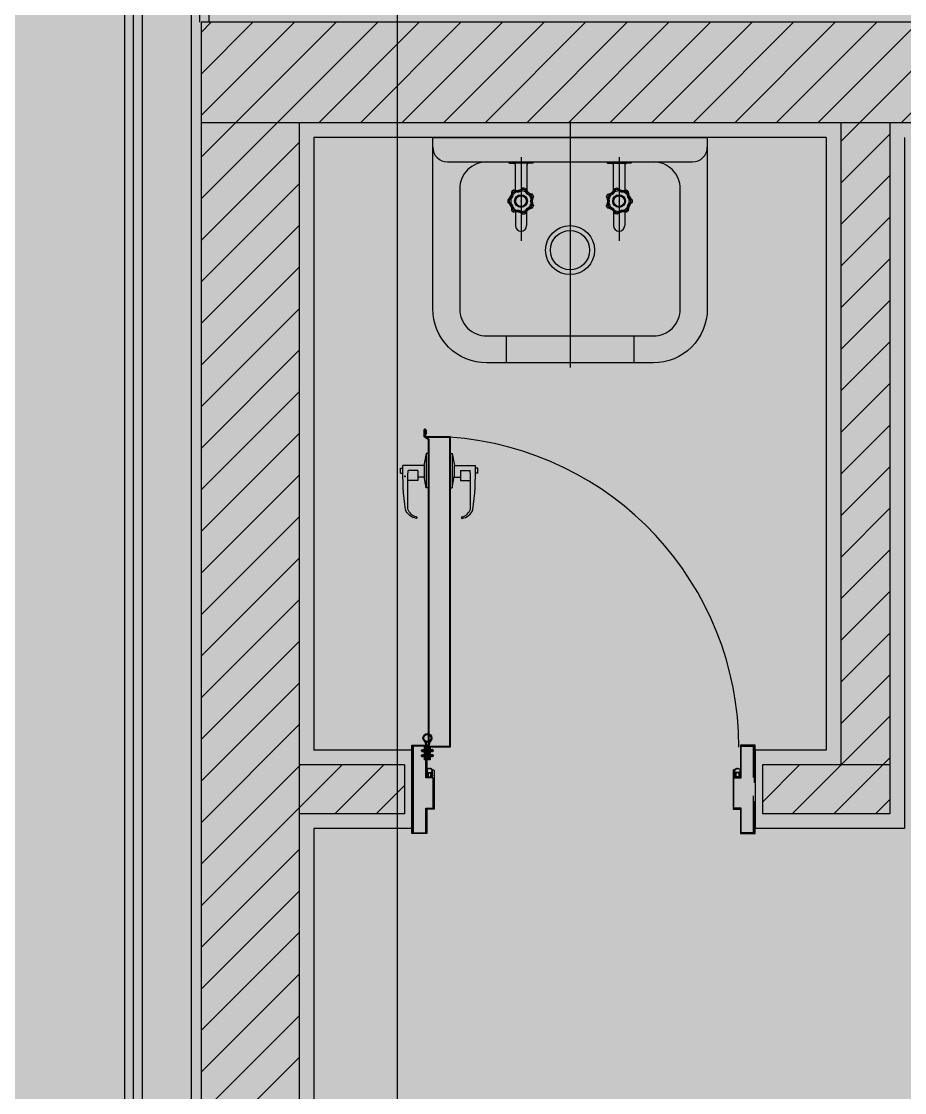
# Model space of a CAD drawing. Header units: metres. Extents: x 630750 to 860239, y 578133 to 726633.
# Drawn here: x 753738 to 755539, y 655027 to 657212 of the extents above; entities that cross this region are included whole.
import ezdxf

# ---------------------------------------------------------------- set-up
doc = ezdxf.new("R2010")
doc.units = ezdxf.units.M
doc.header["$LTSCALE"] = 300
for name, pattern in [('DASHED2', [0.375, 0.25, -0.125]), ('HIDDEN', [2, 1, -1]), ('업무시설_xr-base$0$CONTINOUS', [0])]:
    doc.linetypes.add(name, pattern=pattern)
for name, color, linetype in [('5_LOCK', 6, 'Continuous'), ('6_HAT', 5, 'Continuous'), ('8_SECTION', 1, 'Continuous'), ('A-CEN-1', 1, 'Continuous'), ('A-CON', 2, 'Continuous'), ('A-WAL-BLK', 3, 'Continuous'), ('A-WALL-CONC', 2, 'Continuous'), ('KUK-DOOR', 4, 'Continuous'), ('KUK-DOOR-FRAME', 4, 'Continuous'), ('KUK-TOILET-cubicle', 4, 'Continuous'), ('KUK-TOILET-fu', 6, 'Continuous'), ('KUK-WALL-DRYWALL', 4, 'Continuous'), ('KUK-WALL-FIN 1', 30, 'Continuous'), ('KUK-석고보드', 201, 'Continuous')]:
    doc.layers.add(name, color=color, linetype=linetype)
pattern_1 = [(45, (1072700.25, 440364.125), (-42.426407, 42.426407), [])]

# ---------------------------------------------------------------- blocks, each defined once
blk = doc.blocks.new('소제씽크')
at = {"layer": 'KUK-TOILET-fu', "color": 8}
for p, q in [((-317674.6, 215972.3), (-317674.6, 215471.3)), ((-317798.3, 215888), (-317789.6, 215888)), ((-317759.6, 215888), (-317789.6, 215888)), ((-317774.6, 215900.4), (-317774.6, 215729.3)), ((-317750.8, 215888), (-317759.6, 215888)), ((-317598.3, 215888), (-317589.6, 215888)), ((-317589.6, 215888), (-317559.6, 215888)), ((-317574.6, 215900.4), (-317574.6, 215729.3)), ((-317550.8, 215888), (-317559.6, 215888)), ((-317786.6, 215885), (-317786.6, 215832.5)), ((-317762.6, 215885), (-317762.6, 215830.5)), ((-317586.6, 215885), (-317586.6, 215830.5)), ((-317562.6, 215885), (-317562.6, 215832.5)), ((-317789.5, 215833.2), (-317793.4, 215830)), ((-317793.4, 215830), (-317791.3, 215827.7)), ((-317789.5, 215833.2), (-317787.6, 215830.6)), ((-317771, 215837.4), (-317771.6, 215834.3)), ((-317766.1, 215836.2), (-317771, 215837.4)), ((-317766.1, 215836.2), (-317767, 215833.2)), ((-317751.3, 215824.4), (-317754.1, 215823)), ((-317749.2, 215819.9), (-317752, 215818.7)), ((-317749.2, 215819.9), (-317751.3, 215824.4)), ((-317600, 215819.9), (-317597.8, 215824.4)), ((-317600, 215819.9), (-317597.1, 215818.7)), ((-317597.8, 215824.4), (-317595.1, 215823)), ((-317583, 215836.2), (-317578.2, 215837.4)), ((-317583, 215836.2), (-317582.2, 215833.2)), ((-317578.2, 215837.4), (-317577.6, 215834.3)), ((-317559.7, 215833.2), (-317561.5, 215830.6)), ((-317559.7, 215833.2), (-317555.8, 215830)), ((-317555.8, 215830), (-317557.9, 215827.7)), ((-317801.6, 215813), (-317801.6, 215808)), ((-317801.6, 215813), (-317798.5, 215812.8)), ((-317801.6, 215808), (-317798.5, 215808.1)), ((-317774.6, 215810), (-317774.6, 215811)), ((-317774.6, 215810), (-317774.6, 215811)), ((-317774.6, 215810), (-317774.6, 215811)), ((-317774.6, 215810.4), (-317774.6, 215810.6)), ((-317751.3, 215796.5), (-317754.1, 215798)), ((-317749.2, 215801), (-317752, 215802.2)), ((-317751.3, 215796.5), (-317749.2, 215801)), ((-317600, 215801), (-317597.1, 215802.2)), ((-317597.8, 215796.5), (-317600, 215801)), ((-317597.8, 215796.5), (-317595.1, 215798)), ((-317574.6, 215810), (-317574.6, 215811)), ((-317574.6, 215810), (-317574.6, 215811)), ((-317574.6, 215810), (-317574.6, 215811)), ((-317574.6, 215810.4), (-317574.6, 215810.6)), ((-317547.6, 215813), (-317550.7, 215812.8)), ((-317547.6, 215808), (-317550.7, 215808.1)), ((-317547.6, 215813), (-317547.6, 215808)), ((-317793.4, 215790.9), (-317791.3, 215793.3)), ((-317793.4, 215790.9), (-317789.5, 215787.8)), ((-317789.5, 215787.8), (-317787.6, 215790.3)), ((-317786.1, 215788.5), (-317786.1, 215760.5)), ((-317771, 215783.6), (-317771.6, 215786.7)), ((-317771, 215783.6), (-317766.1, 215784.7)), ((-317766.1, 215784.7), (-317767, 215787.7)), ((-317763.1, 215789.9), (-317763.1, 215760.5)), ((-317586.1, 215789.9), (-317586.1, 215760.5)), ((-317583, 215784.7), (-317582.2, 215787.7)), ((-317578.2, 215783.6), (-317583, 215784.7)), ((-317578.2, 215783.6), (-317577.6, 215786.7)), ((-317563.1, 215788.5), (-317563.1, 215760.5)), ((-317559.7, 215787.8), (-317561.5, 215790.3)), ((-317555.8, 215790.9), (-317559.7, 215787.8)), ((-317555.8, 215790.9), (-317557.9, 215793.3)), ((-317804.6, 215535.5), (-317804.6, 215480.5)), ((-317544.6, 215535.5), (-317544.6, 215480.5))]:
    blk.add_line(p, q, dxfattribs=at)
at = {"layer": 'KUK-TOILET-fu'}
blk.add_lwpolyline([(-317954.6, 215940.5), (-317394.6, 215940.5), (-317394.6, 215590.5, -0.414214), (-317504.6, 215480.5), (-317844.6, 215480.5, -0.414214), (-317954.6, 215590.5)], format="xyb", close=True, dxfattribs=at)
at = {"layer": 'KUK-TOILET-fu', "color": 8}
for points in [[(-317954.6, 215920.5, 0.414214), (-317924.6, 215890.5), (-317844.6, 215890.5), (-317504.6, 215890.5), (-317424.6, 215890.5, 0.414214), (-317394.6, 215920.5, 0.414214)], [(-317844.6, 215890.5, 0.414214), (-317899.6, 215835.5), (-317899.6, 215590.5, 0.414214), (-317844.6, 215535.5), (-317504.6, 215535.5, 0.414214), (-317449.6, 215590.5), (-317449.6, 215835.5, 0.414214), (-317504.6, 215890.5, 0.414214)]]:
    blk.add_lwpolyline(points, format="xyb", dxfattribs=at)
for centre, radius in [((-317774.6, 215810.5), 13), ((-317774.6, 215810.5), 12.3), ((-317774.6, 215810.5), 11), ((-317574.6, 215810.5), 13), ((-317574.6, 215810.5), 12.3), ((-317574.6, 215810.5), 11), ((-317674.6, 215710.5), 50), ((-317674.6, 215710.5), 40)]:
    blk.add_circle(centre, radius, dxfattribs=at)
for centre, radius, start, end in [((-317798.3, 215889.3), 1.25, 90, 270), ((-317789.6, 215885), 3, 0, 90), ((-317759.6, 215885), 3, 90, 180), ((-317750.8, 215889.3), 1.25, 270, 90), ((-317598.3, 215889.3), 1.25, 90, 270), ((-317589.6, 215885), 3, 0, 90), ((-317559.6, 215885), 3, 90, 180), ((-317550.8, 215889.3), 1.25, 270, 90), ((-317806.8, 215826), 14, 291.7625, 16.8089), ((-317812.3, 215828.7), 19, 304.4164, 4.155), ((-317803.4, 215824.3), 12.5, 293.0109, 15.5605), ((-317774.6, 215810.5), 24, 122.9522, 134.1906), ((-317774.6, 215810.5), 21, 116.2935, 140.8493), ((-317782.5, 215845.3), 14, 240.334, 325.3803), ((-317783.9, 215851.3), 19, 252.9878, 312.7264), ((-317781.7, 215841.6), 12.5, 241.5823, 324.132), ((-317774.6, 215810.5), 21, 64.865, 89.4207), ((-317774.6, 215810.5), 24, 71.5236, 82.7621), ((-317754.7, 215835.4), 12.5, 190.1537, 272.7034), ((-317752.3, 215838.4), 14, 188.9054, 273.9518), ((-317748.5, 215843.2), 19, 201.5593, 261.2979), ((-317774.6, 215810.5), 21, 13.4364, 37.9922), ((-317774.6, 215810.5), 24, 20.0951, 31.3335), ((-317738.9, 215810.5), 14, 137.4768, 222.5232), ((-317732.7, 215810.5), 19, 150.1307, 209.8693), ((-317610.3, 215810.5), 14, 317.4768, 42.5232), ((-317616.5, 215810.5), 19, 330.1307, 29.8693), ((-317596.9, 215838.4), 14, 266.0482, 351.0946), ((-317600.7, 215843.2), 19, 278.7021, 338.4407), ((-317574.6, 215810.5), 24, 148.6665, 159.9049), ((-317594.5, 215835.4), 12.5, 267.2966, 349.8463), ((-317574.6, 215810.5), 21, 142.0078, 166.5636), ((-317574.6, 215810.5), 21, 90.5793, 115.135), ((-317574.6, 215810.5), 24, 97.2379, 108.4764), ((-317566.6, 215845.3), 14, 214.6197, 299.666), ((-317565.3, 215851.3), 19, 227.2736, 287.0122), ((-317567.5, 215841.6), 12.5, 215.868, 298.4177), ((-317574.6, 215810.5), 21, 39.1507, 63.7065), ((-317574.6, 215810.5), 24, 45.8094, 57.0478), ((-317545.8, 215824.3), 12.5, 164.4395, 246.9891), ((-317542.4, 215826), 14, 163.1911, 248.2375), ((-317536.8, 215828.7), 19, 175.845, 235.5836), ((-317812.3, 215792.3), 19, 355.845, 55.5836), ((-317806.8, 215795), 14, 343.1911, 68.2375), ((-317774.6, 215810.5), 24, 174.3808, 185.6192), ((-317803.4, 215796.6), 12.5, 344.4395, 66.9891), ((-317774.6, 215810.5), 21, 167.7221, 192.2779), ((-317754.7, 215785.5), 12.5, 87.2966, 169.8463), ((-317774.6, 215810.5), 21, 322.0078, 346.5636), ((-317742.6, 215810.5), 12.5, 138.7252, 221.2748), ((-317774.6, 215810.5), 24, 328.6665, 339.9049), ((-317606.5, 215810.5), 12.5, 318.7252, 41.2748), ((-317574.6, 215810.5), 24, 200.0951, 211.3335), ((-317594.5, 215785.5), 12.5, 10.1537, 92.7034), ((-317574.6, 215810.5), 21, 193.4364, 217.9922), ((-317545.8, 215796.6), 12.5, 113.0109, 195.5605), ((-317542.4, 215795), 14, 111.7625, 196.8089), ((-317536.8, 215792.3), 19, 124.4164, 184.155), ((-317574.6, 215810.5), 21, 347.7221, 12.2779), ((-317574.6, 215810.5), 24, 354.3808, 5.6192), ((-317774.6, 215810.5), 24, 225.8094, 237.0478), ((-317774.6, 215810.5), 21, 219.1507, 243.7065), ((-317782.5, 215775.6), 14, 34.6197, 119.666), ((-317783.9, 215769.6), 19, 47.2736, 107.0122), ((-317781.7, 215779.3), 12.5, 35.868, 118.4177), ((-317774.6, 215810.5), 21, 270.5793, 295.135), ((-317774.6, 215810.5), 24, 277.2379, 288.4764), ((-317752.3, 215782.5), 14, 86.0482, 171.0946), ((-317748.5, 215777.7), 19, 98.7021, 158.4407), ((-317596.9, 215782.5), 14, 8.9054, 93.9518), ((-317600.7, 215777.7), 19, 21.5593, 81.2979), ((-317574.6, 215810.5), 21, 244.865, 269.4207), ((-317574.6, 215810.5), 24, 251.5236, 262.7621), ((-317566.6, 215775.6), 14, 60.334, 145.3803), ((-317565.3, 215769.6), 19, 72.9878, 132.7264), ((-317567.5, 215779.3), 12.5, 61.5823, 144.132), ((-317574.6, 215810.5), 21, 296.2935, 320.8493), ((-317574.6, 215810.5), 24, 302.9522, 314.1906), ((-317774.6, 215760.5), 11.5, 180, 0), ((-317574.6, 215760.5), 11.5, 180, 0)]:
    blk.add_arc(centre, radius, start, end, dxfattribs=at)
blk = doc.blocks.new('볼트')
at = {"layer": '8_SECTION', "color": 0}
for p, q in [((-26, 0), (-24, 2.2)), ((-26, 0), (-18, 0)), ((-25, 17.3), (-19, 18.1)), ((-25, 17.3), (-24, 17.7)), ((-25, 17.3), (-24.4, 17)), ((-25, 16.1), (-19, 16.9)), ((-25, 16.1), (-24, 16.5)), ((-25, 16.1), (-24.4, 15.8)), ((-25, 14.9), (-19, 15.7)), ((-25, 14.9), (-24, 15.3)), ((-25, 14.9), (-24.4, 14.6)), ((-25, 13.7), (-19, 14.5)), ((-25, 13.7), (-24, 14.1)), ((-25, 13.7), (-24.4, 13.4)), ((-25, 12.5), (-19, 13.3)), ((-25, 12.5), (-24, 12.9)), ((-25, 12.5), (-24.4, 12.2)), ((-25, 11.3), (-19, 12.1)), ((-25, 11.3), (-24, 11.7)), ((-25, 11.3), (-24.4, 11)), ((-25, 10.1), (-19, 10.9)), ((-25, 10.1), (-24, 10.5)), ((-25, 10.1), (-24.4, 9.8)), ((-25, 8.9), (-19, 9.7)), ((-25, 8.9), (-24, 9.3)), ((-25, 8.9), (-24.4, 8.6)), ((-25, 7.7), (-19, 8.5)), ((-25, 7.7), (-24, 8.1)), ((-25, 7.7), (-24.4, 7.4)), ((-25, 6.5), (-19, 7.3)), ((-25, 6.5), (-24, 6.9)), ((-25, 6.5), (-24.4, 6.2)), ((-25, 5.3), (-19, 6.1)), ((-25, 5.3), (-24, 5.7)), ((-25, 5.3), (-24.4, 5)), ((-25, 4.1), (-19, 4.9)), ((-25, 4.1), (-24, 4.5)), ((-25, 4.1), (-24.4, 3.8)), ((-25, 2.9), (-19, 3.7)), ((-25, 2.9), (-24, 3.3)), ((-25, 2.9), (-24.4, 2.6)), ((-20, 17.7), (-24.4, 17)), ((-20, 16.5), (-24.4, 15.8)), ((-20, 15.3), (-24.4, 14.6)), ((-20, 14.1), (-24.4, 13.4)), ((-20, 12.9), (-24.4, 12.2)), ((-20, 11.7), (-24.4, 11)), ((-20, 10.5), (-24.4, 9.8)), ((-20, 9.3), (-24.4, 8.6)), ((-20, 8.1), (-24.4, 7.4)), ((-20, 6.9), (-24.4, 6.2)), ((-20, 5.7), (-24.4, 5)), ((-20, 4.5), (-24.4, 3.8)), ((-20, 3.3), (-24.4, 2.6)), ((-23, 20.5), (-24, 19.4)), ((-24, 19.4), (-24, 2.2)), ((-24, 17.7), (-19.6, 18.3)), ((-24, 16.5), (-19.6, 17.1)), ((-24, 15.3), (-19.6, 15.9)), ((-24, 14.1), (-19.6, 14.7)), ((-24, 12.9), (-19.6, 13.5)), ((-24, 11.7), (-19.6, 12.3)), ((-24, 10.5), (-19.6, 11.1)), ((-24, 9.3), (-19.6, 9.9)), ((-24, 8.1), (-19.6, 8.7)), ((-24, 6.9), (-19.6, 7.5)), ((-24, 5.7), (-19.6, 6.3)), ((-24, 4.5), (-19.6, 5.1)), ((-24, 3.3), (-19.6, 3.9)), ((-24, 2.2), (-20, 2.2)), ((-23, 20.5), (-21, 20.5)), ((-21, 20.5), (-20, 19.4)), ((-20, 19.4), (-20, 2.2)), ((-19, 18.1), (-20, 17.7)), ((-19, 16.9), (-20, 16.5)), ((-19, 15.7), (-20, 15.3)), ((-19, 14.5), (-20, 14.1)), ((-19, 13.3), (-20, 12.9)), ((-19, 12.1), (-20, 11.7)), ((-19, 10.9), (-20, 10.5)), ((-19, 9.7), (-20, 9.3)), ((-19, 8.5), (-20, 8.1)), ((-19, 7.3), (-20, 6.9)), ((-19, 6.1), (-20, 5.7)), ((-19, 4.9), (-20, 4.5)), ((-19, 3.7), (-20, 3.3)), ((-18, 0), (-20, 2.2)), ((-19.6, 18.3), (-19, 18.1)), ((-19.6, 17.1), (-19, 16.9)), ((-19.6, 15.9), (-19, 15.7)), ((-19.6, 14.7), (-19, 14.5)), ((-19.6, 13.5), (-19, 13.3)), ((-19.6, 12.3), (-19, 12.1)), ((-19.6, 11.1), (-19, 10.9)), ((-19.6, 9.9), (-19, 9.7)), ((-19.6, 8.7), (-19, 8.5)), ((-19.6, 7.5), (-19, 7.3)), ((-19.6, 6.3), (-19, 6.1)), ((-19.6, 5.1), (-19, 4.9)), ((-19.6, 3.9), (-19, 3.7)), ((-13, 0), (-11, 2.2)), ((-13, 0), (-5, 0)), ((-12, 17.3), (-6, 18.1)), ((-12, 17.3), (-11, 17.7)), ((-12, 17.3), (-11.4, 17)), ((-12, 16.1), (-6, 16.9)), ((-12, 16.1), (-11, 16.5)), ((-12, 16.1), (-11.4, 15.8)), ((-12, 14.9), (-6, 15.7)), ((-12, 14.9), (-11, 15.3)), ((-12, 14.9), (-11.4, 14.6)), ((-12, 13.7), (-6, 14.5)), ((-12, 13.7), (-11, 14.1)), ((-12, 13.7), (-11.4, 13.4)), ((-12, 12.5), (-6, 13.3)), ((-12, 12.5), (-11, 12.9)), ((-12, 12.5), (-11.4, 12.2)), ((-12, 11.3), (-6, 12.1)), ((-12, 11.3), (-11, 11.7)), ((-12, 11.3), (-11.4, 11)), ((-12, 10.1), (-6, 10.9)), ((-12, 10.1), (-11, 10.5)), ((-12, 10.1), (-11.4, 9.8)), ((-12, 8.9), (-6, 9.7)), ((-12, 8.9), (-11, 9.3)), ((-12, 8.9), (-11.4, 8.6)), ((-12, 7.7), (-6, 8.5)), ((-12, 7.7), (-11, 8.1)), ((-12, 7.7), (-11.4, 7.4)), ((-12, 6.5), (-6, 7.3)), ((-12, 6.5), (-11, 6.9)), ((-12, 6.5), (-11.4, 6.2)), ((-12, 5.3), (-6, 6.1)), ((-12, 5.3), (-11, 5.7)), ((-12, 5.3), (-11.4, 5)), ((-12, 4.1), (-6, 4.9)), ((-12, 4.1), (-11, 4.5)), ((-12, 4.1), (-11.4, 3.8)), ((-12, 2.9), (-6, 3.7)), ((-12, 2.9), (-11, 3.3)), ((-12, 2.9), (-11.4, 2.6)), ((-7, 17.7), (-11.4, 17)), ((-7, 16.5), (-11.4, 15.8)), ((-7, 15.3), (-11.4, 14.6)), ((-7, 14.1), (-11.4, 13.4)), ((-7, 12.9), (-11.4, 12.2)), ((-7, 11.7), (-11.4, 11)), ((-7, 10.5), (-11.4, 9.8)), ((-7, 9.3), (-11.4, 8.6)), ((-7, 8.1), (-11.4, 7.4)), ((-7, 6.9), (-11.4, 6.2)), ((-7, 5.7), (-11.4, 5)), ((-7, 4.5), (-11.4, 3.8)), ((-7, 3.3), (-11.4, 2.6)), ((-10, 20.5), (-11, 19.4)), ((-11, 19.4), (-11, 2.2)), ((-11, 17.7), (-6.6, 18.3)), ((-11, 16.5), (-6.6, 17.1)), ((-11, 15.3), (-6.6, 15.9)), ((-11, 14.1), (-6.6, 14.7)), ((-11, 12.9), (-6.6, 13.5)), ((-11, 11.7), (-6.6, 12.3)), ((-11, 10.5), (-6.6, 11.1)), ((-11, 9.3), (-6.6, 9.9)), ((-11, 8.1), (-6.6, 8.7)), ((-11, 6.9), (-6.6, 7.5)), ((-11, 5.7), (-6.6, 6.3)), ((-11, 4.5), (-6.6, 5.1)), ((-11, 3.3), (-6.6, 3.9)), ((-11, 2.2), (-7, 2.2)), ((-10, 20.5), (-8, 20.5)), ((-8, 20.5), (-7, 19.4)), ((-7, 19.4), (-7, 2.2)), ((-6, 18.1), (-7, 17.7)), ((-6, 16.9), (-7, 16.5)), ((-6, 15.7), (-7, 15.3)), ((-6, 14.5), (-7, 14.1)), ((-6, 13.3), (-7, 12.9)), ((-6, 12.1), (-7, 11.7)), ((-6, 10.9), (-7, 10.5)), ((-6, 9.7), (-7, 9.3)), ((-6, 8.5), (-7, 8.1)), ((-6, 7.3), (-7, 6.9)), ((-6, 6.1), (-7, 5.7)), ((-6, 4.9), (-7, 4.5)), ((-6, 3.7), (-7, 3.3)), ((-5, 0), (-7, 2.2)), ((-6.6, 18.3), (-6, 18.1)), ((-6.6, 17.1), (-6, 16.9)), ((-6.6, 15.9), (-6, 15.7)), ((-6.6, 14.7), (-6, 14.5)), ((-6.6, 13.5), (-6, 13.3)), ((-6.6, 12.3), (-6, 12.1)), ((-6.6, 11.1), (-6, 10.9)), ((-6.6, 9.9), (-6, 9.7)), ((-6.6, 8.7), (-6, 8.5)), ((-6.6, 7.5), (-6, 7.3)), ((-6.6, 6.3), (-6, 6.1)), ((-6.6, 5.1), (-6, 4.9)), ((-6.6, 3.9), (-6, 3.7))]:
    blk.add_line(p, q, dxfattribs=at)
for points in [[(-22.2, 1), (-21.8, 1), (-21.8, 0), (-22.2, 0)], [(-9.2, 1), (-8.8, 1), (-8.8, 0), (-9.2, 0)]]:
    blk.add_lwpolyline(points, close=True, dxfattribs=at)
blk = doc.blocks.new('*X29')
at = {"color": 0}
for p, q in [((-18, 1.7), (-17.3, 2.4)), ((-17.5, 0.4), (-18, 0.9)), ((-18, 0.3), (-17.5, 0.8)), ((-17.5, 1.7), (-17.9, 2.1)), ((-17.1, 2.7), (-17.5, 3.1)), ((-16.6, 3.6), (-17, 3.9)), ((-16, 4.3), (-16.4, 4.6)), ((-15.2, 4.8), (-15.6, 5.2)), ((-14.3, 5.2), (-14.7, 5.6)), ((-14.5, 5.1), (-13.8, 5.8)), ((-13.1, 5.4), (-13.6, 5.9)), ((-12.9, 5.4), (-12.4, 5.9)), ((-11.5, 5.1), (-12.2, 5.8)), ((-11.8, 5.2), (-11.4, 5.6)), ((-10.8, 4.8), (-10.4, 5.2)), ((-10, 4.3), (-9.7, 4.6)), ((-9.5, 3.4), (-9, 3.9)), ((-9, 2.7), (-9.5, 3.2)), ((-9.5, 2.1), (-9, 2.6)), ((-9, 1.3), (-9.5, 1.8)), ((-9.5, 0.7), (-9, 1.2)), ((-9, 0), (-9.5, 0.5)), ((-7.9, 2.9), (-8.9, 3.9)), ((-8.7, 2.9), (-7.1, 4.4)), ((-7.3, 5), (-8, 5.7)), ((-8, 4.9), (-7.4, 5.5)), ((-6.5, 2.9), (-8, 4.4)), ((-7.3, 2.9), (-6.3, 3.9)), ((-5.2, 2.9), (-6.2, 3.9)), ((-6, 2.9), (-5, 3.9)), ((-3.9, 2.9), (-4.9, 3.9)), ((-4.6, 2.9), (-3.1, 4.4)), ((-3.3, 5), (-4, 5.7)), ((-4, 4.9), (-3.4, 5.5)), ((-2.5, 2.9), (-4, 4.4)), ((-3.3, 2.9), (-2.3, 3.9)), ((-1.2, 2.9), (-2.2, 3.9)), ((-1.9, 2.9), (-0.2, 4.7)), ((-1, 5.2), (-0.5, 5.7)), ((-0.2, 4.6), (-1, 5.4)), ((0, 3.1), (-1, 4.1)), ((-1, 2.5), (0, 3.5)), ((0, 1.7), (-1, 2.7)), ((-1, 1.2), (0, 2.2)), ((0, 0.4), (-1, 1.4)), ((-1, -0.2), (0, 0.8)), ((0, -1), (-1, 0)), ((-17.5, -0.9), (-18, -0.4)), ((-18, -1), (-17.5, -0.6)), ((-17.8, -2.2), (-17.4, -1.8)), ((-17, -2.9), (-17.8, -2)), ((-17.4, -3.1), (-17, -2.7)), ((-16.8, -3.9), (-16.5, -3.6)), ((-16.2, -4.6), (-15.8, -4.2)), ((-15.3, -5.1), (-15, -4.7)), ((-14.3, -5.5), (-15.2, -4.6)), ((-14.4, -5.5), (-14, -5.1)), ((-13.3, -5.7), (-12.8, -5.2)), ((-12.7, -5.7), (-13.2, -5.2)), ((-11.6, -5.5), (-12, -5.1)), ((-11.8, -5.6), (-11, -4.8)), ((-10.6, -5.2), (-11, -4.8)), ((-9.8, -4.6), (-10.1, -4.3)), ((-9.5, -0.6), (-9, -0.1)), ((-9, -1.4), (-9.5, -0.9)), ((-9.5, -2), (-9, -1.5)), ((-9, -2.7), (-9.5, -2.2)), ((-9.5, -3.3), (-9, -2.8)), ((-9.1, -4), (-9.5, -3.6)), ((-7.2, -4.6), (-8.8, -2.9)), ((-8.7, -3.9), (-7.7, -2.9)), ((-8, -4.5), (-6.4, -2.9)), ((-7.4, -5.6), (-8, -5.1)), ((-8, -5.8), (-7.3, -5.2)), ((-6.5, -3.9), (-7.5, -2.9)), ((-5.1, -3.9), (-6.1, -2.9)), ((-6.1, -3.9), (-5.1, -2.9)), ((-3.2, -4.5), (-4.8, -2.9)), ((-4.7, -3.9), (-3.7, -2.9)), ((-4, -4.5), (-2.4, -2.9)), ((-3.4, -5.6), (-4, -5)), ((-4, -5.9), (-3.3, -5.2)), ((-2.4, -3.9), (-3.4, -2.9)), ((-1.1, -3.9), (-2.1, -2.9)), ((-2, -3.9), (-1, -2.9)), ((-1, -1.5), (0, -0.5)), ((0, -2.3), (-1, -1.3)), ((-1, -2.9), (0, -1.9)), ((0, -3.6), (-1, -2.6)), ((-1, -4.2), (0, -3.2)), ((-0.2, -4.8), (-1, -4)), ((-1, -5.6), (-0.2, -4.8)), ((-0.5, -5.9), (-1, -5.3))]:
    blk.add_line(p, q, dxfattribs=at)
blk = doc.blocks.new('박킹A')
at = {"layer": '5_LOCK'}
for p, q in [((-18, -0.7), (-18, 1.1)), ((-17.5, -0.1), (-17.5, 1.1)), ((-9.5, -3.7), (-9.5, 3.7)), ((-8, 3.9), (-9, 3.9)), ((-9, -2.9), (-9, 2.9)), ((-1, 2.9), (-9, 2.9)), ((-8, 5.9), (-7.5, 5.9)), ((-8, 3.9), (-8, 5.9)), ((-7, 3.9), (-7.5, 5.9)), ((-4, 3.9), (-7, 3.9)), ((-4, 5.9), (-3.5, 5.9)), ((-4, 3.9), (-4, 5.9)), ((-3, 3.9), (-3.5, 5.9)), ((-1, 3.9), (-3, 3.9)), ((-1, 5.9), (-0.5, 5.9)), ((-1, 3.9), (-1, 5.9)), ((-1, 3.9), (-1, 5.9)), ((-1, -2.9), (-1, 2.9)), ((0, 3.9), (-0.5, 5.9)), ((0, -3.9), (0, 3.9)), ((-9, -2.9), (-1, -2.9)), ((-9, -3.9), (-8, -3.9)), ((-8, -5.9), (-8, -3.9)), ((-8, -5.9), (-7.5, -5.9)), ((-7.5, -5.9), (-7, -3.9)), ((-7, -3.9), (-4, -3.9)), ((-4, -5.9), (-4, -3.9)), ((-4, -5.9), (-3.5, -5.9)), ((-3.5, -5.9), (-3, -3.9)), ((-3, -3.9), (-1, -3.9)), ((-1, -5.9), (-1, -3.9)), ((-1, -5.9), (-1, -3.9)), ((-1, -5.9), (-0.5, -5.9)), ((0, -3.9), (-0.5, -5.9))]:
    blk.add_line(p, q, dxfattribs=at)
for centre, radius, start, end in [((-13, 0.9), 5.02, 36.9591, 177.5734), ((-13, 0.9), 4.52, 39.0301, 177.1554), ((-12.9, -0.6), 5.11, 180.8546, 320.0383), ((-12.9, -0.6), 4.63, 173.9046, 317.5086)]:
    blk.add_arc(centre, radius, start, end, dxfattribs=at)
at = {"layer": '6_HAT', "linetype": 'Continuous'}
blk.add_blockref('*X29', (0, 0), dxfattribs=at)
blk = doc.blocks.new('손잡이')
for p, q in [((-10.5, -13), (-10.5, 30.3)), ((-5, 35.4), (-5, 30.4)), ((5, 35.4), (5, 30.4)), ((0, 0), (0, 19.4)), ((0, 0), (20.2, 0)), ((13.5, -13), (13.5, 0)), ((20.2, 0), (20.2, 20.1)), ((-35, -17), (-10.5, -12.7)), ((-35, -21.3), (-35, -17)), ((-35, -17), (35, -17)), ((35, -17), (12, -13)), ((35, -21.3), (35, -17))]:
    blk.add_line(p, q)
at = {"color": 0}
blk.add_line((-10.5, -13), (13.5, -13), dxfattribs=at)
for centre, radius, start, end in [((0.3, -575), 605.4, 82.4829, 91.0237), ((0.3, -575), 610.4, 89.5631, 90.5017), ((69.5, -1), 28, 7.4015, 69.0688), ((49.2, -1273), 1293.4, 88.7148, 92.1813), ((70.5, -3.2), 24.5, 13.7097, 71.5345), ((95.8, 3), 1.54, 193.9788, 347.6305)]:
    blk.add_arc(centre, radius, start, end, dxfattribs=at)
blk = doc.blocks.new('청소도구함 도어')
at = {"layer": 'KUK-DOOR'}
for p, q in [((-317576.7, 215143.3, 0), (-317576.7, 215130.5, 0)), ((-317575.5, 215143.1, 0), (-317575.5, 215131.1, 0)), ((-317575, 215143.1, 0), (-317573.8, 215143.1, 0)), ((-317575, 215143.1, 0), (-317575, 215132.1, 0)), ((-317574.7, 215145.3, 0), (-317574.1, 215145.3, 0)), ((-317574.5, 215144.1, 0), (-317574.3, 215144.1, 0)), ((-317573.8, 215143.1, 0), (-317573.8, 215132.3, 0)), ((-317573.3, 215143.1, 0), (-317573.3, 215135.3, 0)), ((-317572.1, 215143.3, 0), (-317572.1, 215135.3, 0)), ((-317568.1, 215124.2, 0), (-317575.7, 215128.7, 0)), ((-317566.9, 215124.9, 0), (-317574.5, 215129.4, 0)), ((-317573.3, 215135.3, 0), (-317572.1, 215135.3, 0)), ((-317572, 215129.1, 0), (-317524.3, 215129.1, 0)), ((-317571.8, 215130.3, 0), (-317523.1, 215130.3, 0)), ((-317568.1, 215124.2, 0), (-317568.1, 214496.3, 0)), ((-317566.9, 215124.9, 0), (-317566.9, 214497.5, 0)), ((-317524.3, 215129.1, 0), (-317524.3, 214497.5, 0)), ((-317523.1, 215130.3, 0), (-317523.1, 214496.3, 0)), ((-317523.1, 214496.3, 0), (-317568.1, 214496.3, 0)), ((-317524.3, 214497.5, 0), (-317566.9, 214497.5, 0))]:
    blk.add_line(p, q, dxfattribs=at)
at = {"layer": 'KUK-DOOR', "extrusion": (3.61361e-09, 0, 1), "const_width": 2, "elevation": 0}
blk.add_lwpolyline([(-317615.3, 215049.7, 1), (-317615.3, 215047.7, 1)], format="xyb", close=True, dxfattribs=at)
at = {"layer": 'KUK-DOOR'}
for centre, radius, start, end in [((-317574.7, 215143.3, 0), 2, 90, 180), ((-317574.5, 215143.1, 0), 1, 90, 180), ((-317574.3, 215143.1, 0), 1, 360, 90), ((-317574.1, 215143.3, 0), 2, 360, 90), ((-317574.7, 215130.5, 0), 2, 180, 239.2615), ((-317573.5, 215131.1, 0), 2, 180, 239.2615), ((-317572, 215132.1, 0), 3, 180, 270), ((-317571.8, 215132.3, 0), 2, 180, 270)]:
    blk.add_arc(centre, radius, start, end, dxfattribs=at)
at = {"layer": 'KUK-DOOR', "color": 1}
blk.add_arc((-317568.1, 214496.3, 0), 634, 360, 86.0386, dxfattribs=at)
at = {"layer": 'KUK-DOOR', "linetype": 'HIDDEN', "ltscale": 0.5, "extrusion": (3.61361e-09, 0, 1), "xscale": -1, "rotation": 90}
blk.add_blockref('손잡이', (-317589.4, 215060.5, 0), dxfattribs=at)
at = {"layer": 'KUK-DOOR', "linetype": 'HIDDEN', "ltscale": 0.5, "extrusion": (3.61361e-09, 0, 1), "rotation": 270}
blk.add_blockref('손잡이', (-317501.8, 215060.5, 0), dxfattribs=at)
blk = doc.blocks.new('con1')
at = {"layer": 'A-WALL-CONC', "linetype": '업무시설_xr-base$0$CONTINOUS'}
h = blk.add_hatch(color=253, dxfattribs=at)
h.dxf.hatch_style = 1
h.paths.add_polyline_path([(-302595.9, -253222.2), (-301895.9, -253222.2), (-301895.9, -253922.2), (-302595.9, -253922.2)])
h.paths.add_polyline_path([(-384245.9, -253222.2), (-383545.9, -253222.2), (-383545.9, -253922.2), (-384245.9, -253922.2)])
h.paths.add_polyline_path([(-335095.9, -253172.2), (-334295.9, -253172.2), (-334295.9, -253972.2), (-335095.9, -253972.2)])
h.paths.add_polyline_path([(-354895.9, -253172.2), (-354095.9, -253172.2), (-354095.9, -253972.2), (-354895.9, -253972.2)])
h.paths.add_polyline_path([(-374695.9, -253172.2), (-373895.9, -253172.2), (-373895.9, -253972.2), (-374695.9, -253972.2)])
h.paths.add_polyline_path([(-325195.9, -253172.2), (-324395.9, -253172.2), (-324395.9, -253972.2), (-325195.9, -253972.2)])
h.paths.add_polyline_path([(-364745.9, -253222.2), (-364045.9, -253222.2), (-364045.9, -253922.2), (-364745.9, -253922.2)])
h.paths.add_polyline_path([(-344945.9, -253222.2), (-344245.9, -253222.2), (-344245.9, -253922.2), (-344945.9, -253922.2)])
h.paths.add_polyline_path([(-310045.9, -253222.2), (-309345.9, -253222.2), (-309345.9, -253922.2), (-310045.9, -253922.2)])
h.paths.add_polyline_path([(-318595.9, -253172.2), (-317795.9, -253172.2), (-317795.9, -253972.2), (-318595.9, -253972.2)])
h.paths.add_polyline_path([(-384245.9, -310859.9), (-383445.9, -310859.9), (-383445.9, -311659.9), (-384245.9, -311659.9)])
h.paths.add_polyline_path([(-384245.9, -305472.2), (-383445.9, -305472.2), (-383445.9, -306272.2), (-384245.9, -306272.2)])
h.paths.add_polyline_path([(-384245.9, -295572.2), (-383445.9, -295572.2), (-383445.9, -296372.2), (-384245.9, -296372.2)])
h.paths.add_polyline_path([(-384195.9, -276472.2), (-383595.9, -276472.2), (-383595.9, -275872.2), (-384195.9, -275872.2)])
h.paths.add_polyline_path([(-384245.9, -285672.2), (-383445.9, -285672.2), (-383445.9, -286472.2), (-384245.9, -286472.2)])
h.paths.add_polyline_path([(-384295.9, -269172.2), (-383495.9, -269172.2), (-383495.9, -269972.2), (-384295.9, -269972.2)])
h.paths.add_polyline_path([(-384295.9, -260672.2), (-383495.9, -260672.2), (-383495.9, -261472.2), (-384295.9, -261472.2)])
h.paths.add_polyline_path([(-376995.9, -285572.2), (-376195.9, -285572.2), (-376195.9, -286372.2), (-376995.9, -286372.2)], flags=17)
h.paths.add_polyline_path([(-374695.9, -276572.2), (-373895.9, -276572.2), (-373895.9, -275772.2), (-374695.9, -275772.2)], flags=17)
h.paths.add_polyline_path([(-364695.9, -285772.2), (-364095.9, -285772.2), (-364095.9, -286372.2), (-364695.9, -286372.2)], flags=17)
h.paths.add_polyline_path([(-364795.9, -275772.2), (-363995.9, -275772.2), (-363995.9, -276572.2), (-364795.9, -276572.2)], flags=17)
edge = h.paths.add_edge_path(flags=16)
edge.add_arc((-376495.9, -295972.2), 450, 0, 360)
edge = h.paths.add_edge_path(flags=16)
edge.add_arc((-354495.9, -302572.2), 450, 0, 360)
edge = h.paths.add_edge_path(flags=16)
edge.add_arc((-364395.9, -295972.2), 350, 0, 360)
edge = h.paths.add_edge_path(flags=16)
edge.add_arc((-354495.9, -295972.2), 450, 0, 360)
edge = h.paths.add_edge_path(flags=16)
edge.add_arc((-344595.9, -302572.2), 350, 0, 360)
edge = h.paths.add_edge_path(flags=16)
edge.add_arc((-344595.9, -295972.2), 350, 0, 360)
edge = h.paths.add_edge_path(flags=16)
edge.add_arc((-364395.9, -302572.2), 350, 0, 360)
h.paths.add_polyline_path([(-375978.1, -305715.7), (-376743.7, -305483.5), (-376976, -306249), (-376210.4, -306481.3)], flags=17)
h.paths.add_polyline_path([(-378097.8, -312701.2), (-378863.4, -312468.9), (-379095.6, -313234.5), (-378330.1, -313466.8)], flags=16)
h.paths.add_polyline_path([(-354767.9, -312099.6), (-355533.5, -311867.3), (-355765.8, -312632.8), (-355000.2, -312865.1)], flags=17)
h.paths.add_polyline_path([(-347591.1, -314277.3), (-348356.6, -314045), (-348588.9, -314810.6), (-347823.4, -315042.9)], flags=17)
h.paths.add_polyline_path([(-349725.3, -321310.6), (-350490.8, -321078.3), (-350723.1, -321843.9), (-349957.6, -322076.2)], flags=17)
h.paths.add_polyline_path([(-359198.7, -318436), (-359964.3, -318203.7), (-360196.6, -318969.2), (-359431, -319201.5)], flags=17)
edge = h.paths.add_edge_path(flags=16)
edge.add_arc((-324745.9, -312472.2), 450, 0, 360)
h.paths.add_polyline_path([(-318595.9, -311972.2), (-317795.9, -311972.2), (-317795.9, -312972.2), (-318595.9, -312972.2)], flags=17)
edge = h.paths.add_edge_path(flags=16)
edge.add_arc((-335145.9, -312472.2), 350, 0, 360)
edge = h.paths.add_edge_path(flags=16)
edge.add_arc((-338616.5, -317418.6), 450, 0, 360)
h.paths.add_polyline_path([(-340251.8, -324185.3), (-341017.4, -323953), (-341249.7, -324718.5), (-340484.1, -324950.8)], flags=17)
edge = h.paths.add_edge_path(flags=17)
edge.add_arc((-324745.9, -319072.2), 450, 0, 360)
h.paths.add_polyline_path([(-318695.9, -318672.2), (-317695.9, -318672.2), (-317695.9, -319472.2), (-318695.9, -319472.2)], flags=17)
h.paths.add_polyline_path([(-310095.9, -327072.2), (-309295.9, -327072.2), (-309295.9, -327872.2), (-310095.9, -327872.2)])
h.paths.add_polyline_path([(-316095.9, -322372.2), (-316095.9, -325422.2), (-311307.7, -325422.2), (-311307.7, -325222.2), (-315895.9, -325222.2), (-315895.9, -322572.2), (-309695.9, -322572.2), (-309695.9, -325222.2), (-310307.7, -325222.2), (-310307.7, -325422.2), (-309495.9, -325422.2), (-309495.9, -322372.2)], flags=17)
edge = h.paths.add_edge_path(flags=17)
edge.add_arc((-324795.9, -327472.2), 400, 0, 360)
edge = h.paths.add_edge_path(flags=17)
edge.add_arc((-318195.9, -329272.2), 450, 0, 360)
h.paths.add_polyline_path([(-310095.9, -331472.2), (-309295.9, -331472.2), (-309295.9, -332272.2), (-310095.9, -332272.2)])
edge = h.paths.add_edge_path(flags=16)
edge.add_arc((-334695.9, -302572.2), 350, 0, 360)
edge = h.paths.add_edge_path(flags=17)
edge.add_arc((-334695.9, -286072.2), 350, 0, 360)
edge = h.paths.add_edge_path(flags=16)
edge.add_arc((-334695.9, -295972.2), 350, 0, 360)
edge = h.paths.add_edge_path(flags=17)
edge.add_arc((-344595.9, -286072.2), 450, 0, 360)
h.paths.add_polyline_path([(-318595.9, -295472.2), (-317795.9, -295472.2), (-317795.9, -296472.2), (-318595.9, -296472.2)], flags=17)
h.paths.add_polyline_path([(-318595.9, -302072.2), (-317795.9, -302072.2), (-317795.9, -303072.2), (-318595.9, -303072.2)], flags=17)
edge = h.paths.add_edge_path(flags=16)
edge.add_arc((-324795.9, -302572.2), 450, 0, 360)
edge = h.paths.add_edge_path(flags=16)
edge.add_arc((-324795.9, -295972.2), 450, 0, 360)
edge = h.paths.add_edge_path(flags=17)
edge.add_arc((-324795.9, -286072.2), 450, 0, 360)
edge = h.paths.add_edge_path(flags=17)
edge.add_arc((-334695.9, -276172.2), 450, 0, 360)
edge = h.paths.add_edge_path(flags=17)
edge.add_arc((-344595.9, -276172.2), 450, 0, 360)
h.paths.add_polyline_path([(-318595.9, -275772.2), (-317795.9, -275772.2), (-317795.9, -276572.2), (-318595.9, -276572.2)], flags=17)
h.paths.add_polyline_path([(-318595.9, -285672.2), (-317795.9, -285672.2), (-317795.9, -286472.2), (-318595.9, -286472.2)], flags=17)
edge = h.paths.add_edge_path(flags=17)
edge.add_arc((-324795.9, -276172.2), 450, 0, 360)
h.paths.add_polyline_path([(-364795.9, -260672.2), (-363995.9, -260672.2), (-363995.9, -261472.2), (-364795.9, -261472.2)])
h.paths.add_polyline_path([(-364795.9, -269172.2), (-363995.9, -269172.2), (-363995.9, -269972.2), (-364795.9, -269972.2)], flags=17)
h.paths.add_polyline_path([(-325195.9, -269172.2), (-324395.9, -269172.2), (-324395.9, -269972.2), (-325195.9, -269972.2)], flags=17)
h.paths.add_polyline_path([(-310845.9, -260722.2), (-310045.9, -260722.2), (-310045.9, -261522.2), (-310845.9, -261522.2)], flags=17)
h.paths.add_polyline_path([(-325195.9, -260672.2), (-324395.9, -260672.2), (-324395.9, -261472.2), (-325195.9, -261472.2)])
h.paths.add_polyline_path([(-335095.9, -260672.2), (-334295.9, -260672.2), (-334295.9, -261472.2), (-335095.9, -261472.2)])
h.paths.add_polyline_path([(-344995.9, -260672.2), (-344195.9, -260672.2), (-344195.9, -261472.2), (-344995.9, -261472.2)])
h.paths.add_polyline_path([(-354895.9, -260672.2), (-354095.9, -260672.2), (-354095.9, -261472.2), (-354895.9, -261472.2)])
h.paths.add_polyline_path([(-354895.9, -269172.2), (-354095.9, -269172.2), (-354095.9, -269972.2), (-354895.9, -269972.2)], flags=17)
h.paths.add_polyline_path([(-344995.9, -269172.2), (-344195.9, -269172.2), (-344195.9, -269972.2), (-344995.9, -269972.2)], flags=17)
h.paths.add_polyline_path([(-335095.9, -269172.2), (-334295.9, -269172.2), (-334295.9, -269972.2), (-335095.9, -269972.2)], flags=17)
h.paths.add_polyline_path([(-310145.9, -275772.2), (-309345.9, -275772.2), (-309345.9, -276572.2), (-310145.9, -276572.2)])
h.paths.add_polyline_path([(-310145.9, -269172.2), (-309345.9, -269172.2), (-309345.9, -269972.2), (-310145.9, -269972.2)])
h.paths.add_polyline_path([(-309945.9, -312172.2), (-309345.9, -312172.2), (-309345.9, -312772.2), (-309945.9, -312772.2)], flags=17)
h.paths.add_polyline_path([(-309945.9, -302272.2), (-309345.9, -302272.2), (-309345.9, -302872.2), (-309945.9, -302872.2)], flags=17)
h.paths.add_polyline_path([(-310145.9, -295572.2), (-309345.9, -295572.2), (-309345.9, -296372.2), (-310145.9, -296372.2)])
h.paths.add_polyline_path([(-310145.9, -285672.2), (-309345.9, -285672.2), (-309345.9, -286472.2), (-310145.9, -286472.2)])
h.paths.add_polyline_path([(-366406.6, -311179.9), (-366585, -311089.4), (-367172.8, -312248.9), (-366994.4, -312339.4)], flags=16)
h.paths.add_polyline_path([(-367582.3, -313498.9), (-367760.7, -313408.4), (-368303.3, -314478.7), (-368124.9, -314569.2)], flags=16)
h.paths.add_polyline_path([(-374501.4, -323406.8), (-375266.9, -323174.5), (-375499.2, -323940), (-374733.7, -324172.3)], flags=17)
h.paths.add_polyline_path([(-380817, -321490.3), (-381582.5, -321258), (-381814.8, -322023.6), (-381049.3, -322255.9)])
h.paths.add_polyline_path([(-319504.7, -329605.3), (-319562.8, -329796.7), (-318586.8, -330092.9), (-318528.7, -329901.5)], flags=17)
h.paths.add_polyline_path([(-317399.5, -330244.1), (-317457.6, -330435.5), (-316481.5, -330731.7), (-316423.5, -330540.3)], flags=17)
h.paths.add_polyline_path([(-315294.3, -330882.9), (-315352.4, -331074.3), (-314376.3, -331370.5), (-314318.3, -331179.1)], flags=17)
h.paths.add_polyline_path([(-313189.1, -331521.7), (-313247.2, -331713.1), (-312271.1, -332009.3), (-312213, -331817.9)], flags=17)
h.paths.add_polyline_path([(-311083.9, -332160.5), (-311142, -332351.9), (-310165.9, -332648.1), (-310107.8, -332456.7)], flags=17)
h.paths.add_polyline_path([(-308978.7, -332799.4), (-309036.7, -332990.7), (-308060.7, -333286.9), (-308002.6, -333095.5)])
h.paths.add_polyline_path([(-306873.5, -333438.2), (-306931.5, -333629.5), (-305955.5, -333925.7), (-305897.4, -333734.3)])
h.paths.add_polyline_path([(-321610, -328966.5), (-321668, -329157.9), (-320692, -329454.1), (-320633.9, -329262.7)], flags=17)
h.paths.add_polyline_path([(-304768.2, -334077), (-304826.3, -334268.4), (-303850.3, -334564.5), (-303792.2, -334373.1)])
h.paths.add_polyline_path([(-366379.8, -308837.3), (-366525.2, -309124), (-365780.1, -309501.8), (-365997.1, -309929.9), (-365818.7, -310020.4), (-365281.9, -308961.4), (-368992.7, -307835.4), (-369050.7, -308026.8), (-368955, -308055.9), (-369303.5, -309204.2), (-369399.2, -309175.1), (-369457.2, -309366.5), (-369361.5, -309395.5), (-371190.9, -315424.1), (-373726.7, -314654.6), (-371897.4, -308626.1), (-370414.2, -309076.1), (-370356.1, -308884.7), (-371839.3, -308434.7), (-371490.9, -307286.4), (-370007.6, -307736.5), (-369949.6, -307545.1), (-371624.2, -307036.9), (-373976.1, -314787.9), (-369001.2, -316297.6), (-368712.8, -315728.7), (-368891.1, -315638.2), (-369103.7, -316057.4), (-370999.5, -315482.2), (-368763.6, -308113.9)], flags=17)
edge = h.paths.add_edge_path()
edge.add_line((-317995.9, -269122.2), (-318195.9, -269122.2))
edge.add_line((-318195.9, -266622.2), (-317995.9, -266622.2))
edge.add_line((-318195.9, -265972.2), (-318195.9, -266622.2))
edge.add_line((-318195.9, -269122.2), (-318195.9, -269672.2))
edge.add_line((-317995.9, -269472.2), (-317995.9, -269122.2))
edge.add_line((-317995.9, -266622.2), (-317995.9, -265972.2))
edge.add_line((-317070.9, -260922.2), (-317070.9, -260722.2))
edge.add_line((-317070.9, -260722.2), (-314895.9, -260722.2))
edge.add_line((-314895.9, -260722.2), (-314895.9, -260922.2))
edge.add_line((-314895.9, -260922.2), (-317070.9, -260922.2))
edge.add_line((-318195.9, -265972.2), (-321995.9, -265972.2))
edge.add_line((-321995.9, -265972.2), (-321995.9, -262022.2))
edge.add_line((-321995.9, -262022.2), (-321795.9, -262022.2))
edge.add_line((-321795.9, -262022.2), (-321795.9, -262922.2))
edge.add_line((-321795.9, -262922.2), (-321695.9, -262922.2))
edge.add_line((-321695.9, -262922.2), (-321695.9, -263122.2))
edge.add_line((-321695.9, -263122.2), (-321795.9, -263122.2))
edge.add_line((-321795.9, -263122.2), (-321795.9, -265772.2))
edge.add_line((-321795.9, -265772.2), (-314195.9, -265772.2))
edge.add_line((-314195.9, -265772.2), (-314195.9, -263122.2))
edge.add_line((-314195.9, -263122.2), (-320695.9, -263122.2))
edge.add_line((-320695.9, -263122.2), (-320695.9, -262922.2))
edge.add_line((-320695.9, -262922.2), (-319545.9, -262922.2))
edge.add_line((-319545.9, -262922.2), (-319545.9, -260922.2))
edge.add_line((-319545.9, -260922.2), (-321795.9, -260922.2))
edge.add_line((-321795.9, -260922.2), (-321795.9, -261022.2))
edge.add_line((-321795.9, -261022.2), (-321995.9, -261022.2))
edge.add_line((-321995.9, -261022.2), (-321995.9, -260722.2))
edge.add_line((-321995.9, -260722.2), (-317770.9, -260722.2))
edge.add_line((-317770.9, -260722.2), (-317770.9, -260922.2))
edge.add_line((-317995.9, -269472.2), (-314195.9, -269472.2))
edge.add_line((-314195.9, -269472.2), (-314195.9, -265972.2))
edge.add_line((-314195.9, -265972.2), (-317995.9, -265972.2))
edge.add_line((-317770.9, -260922.2), (-319345.9, -260922.2))
edge.add_line((-319345.9, -260922.2), (-319345.9, -262922.2))
edge.add_line((-319345.9, -262922.2), (-314195.9, -262922.2))
edge.add_line((-314195.9, -262922.2), (-314195.9, -260722.2))
edge.add_line((-314195.9, -260722.2), (-313995.9, -260722.2))
edge.add_line((-313995.9, -260722.2), (-313995.9, -269672.2))
edge.add_line((-313995.9, -269672.2), (-318195.9, -269672.2))
edge.add_line((-309345.9, -286472.2), (-309345.9, -312772.2))
edge.add_line((-309545.9, -302872.2), (-309545.9, -312172.2))
edge.add_line((-309545.9, -296372.2), (-309545.9, -302272.2))
edge.add_line((-309545.9, -286472.2), (-309545.9, -295572.2))
edge.add_line((-375426.6, -323700.8), (-380976.7, -322016.6))
edge.add_line((-334860, -324841.4), (-335146.9, -325786.6))
edge.add_line((-334660.1, -325215.5), (-334859.8, -325873.7))
edge.add_line((-324795.9, -328208.8), (-324795.9, -327872.2))
edge.add_line((-324595.9, -328060.4), (-324595.9, -327818.6))
edge.add_line((-324795.9, -328208.8), (-322797.2, -328815.2))
edge.add_line((-322797.2, -328815.2), (-322739.1, -328623.9))
edge.add_line((-322739.1, -328623.9), (-324595.9, -328060.4))
edge.add_line((-337531.2, -334677.3), (-338201, -334474.1))
edge.add_line((-338201, -334474.1), (-338404.3, -335143.9))
edge.add_line((-338404.3, -335143.9), (-337734.4, -335347.2))
edge.add_line((-337734.4, -335347.2), (-337531.2, -334677.3))
edge = h.paths.add_edge_path()
edge.add_line((-339857.9, -323400.5), (-339799.8, -323209.1))
edge.add_line((-339799.8, -323209.1), (-337930.3, -317052.2))
edge.add_line((-337930.3, -317052.2), (-338217.3, -316965))
edge.add_line((-338217.3, -316965), (-338268.5, -317133.4))
edge.add_arc((-338616.5, -317418.6), 450, -73.1135, 39.3318, ccw=False)
edge.add_line((-338485.8, -317849.2), (-340145, -323313.3))
edge.add_line((-340145, -323313.3), (-339857.9, -323400.5))

msp = doc.modelspace()

# ---------------------------------------------------------------- hatches: boundary and pattern name
at = {"layer": 'A-WAL-BLK'}
h = msp.add_hatch(dxfattribs=at)
h.set_pattern_fill('ANSI31', color=251, scale=60, style=0)
h.set_pattern_definition(pattern_1)
h.paths.add_polyline_path([(762754.4, 651620.2), (762754.4, 657005.2), (754304.4, 657005.2), (754304.4, 652840.2), (754104.4, 652840.2), (754104.4, 657210.2), (762954.4, 657210.2), (762954.4, 651620.2)])
h = msp.add_hatch(dxfattribs=at)
h.set_pattern_fill('ANSI31', color=251, scale=60, style=0)
h.set_pattern_definition(pattern_1)
h.paths.add_polyline_path([(755249.4, 655695.2), (755409.4, 655695.2), (755409.4, 657005.2), (755509.4, 657005.2), (755509.4, 655595.2), (755249.4, 655595.2)])
h = msp.add_hatch(dxfattribs=at)
h.set_pattern_fill('ANSI31', color=251, scale=60, style=0)
h.set_pattern_definition(pattern_1)
h.paths.add_polyline_path([(754519.4, 655695.2), (754304.4, 655695.2), (754304.4, 655595.2), (754519.4, 655595.2)])

# ---------------------------------------------------------------- linework, layer by layer
at = {"layer": 'A-CEN-1', "linetype": 'Continuous'}
msp.add_line((754504.4, 708258.8), (754504.4, 599232.8), dxfattribs=at)
at = {"layer": 'A-WAL-BLK'}
for p, q in [((762954.4, 657210.2), (754104.4, 657210.2)), ((754104.4, 657210.2), (754104.4, 652840.2)), ((762754.4, 657005.2), (754104.4, 657005.2)), ((754304.4, 657005.2), (754304.4, 652840.2)), ((755409.4, 657005.2), (755409.4, 655695.2)), ((755509.4, 657005.2), (755509.4, 655595.2)), ((754519.4, 655695.2), (754304.4, 655695.2)), ((754519.4, 655695.2), (754519.4, 655595.2)), ((755249.4, 655695.2), (755249.4, 655595.2)), ((755509.4, 655695.2), (755249.4, 655695.2)), ((754519.4, 655595.2), (754304.4, 655595.2)), ((755509.4, 655595.2), (755249.4, 655595.2))]:
    msp.add_line(p, q, dxfattribs=at)
at = {"layer": 'KUK-DOOR-FRAME', "ltscale": 5}
msp.add_line((754534.4, 655565.2), (754534.4, 655725.2), dxfattribs=at)
msp.add_line((754534.4, 655565.2), (754534.4, 655725.2), dxfattribs=at)
msp.add_line((754534.4, 655565.2), (754534.4, 655725.2), dxfattribs=at)
at = {"layer": 'KUK-DOOR-FRAME', "color": 1}
for p, q in [((754562.3, 655705.6), (754560, 655732.9)), ((754562.3, 655732.9), (754560, 655705.6)), ((754571.8, 655705.6), (754569.5, 655732.9)), ((754571.8, 655732.9), (754569.5, 655705.6))]:
    msp.add_line(p, q, dxfattribs=at)
at = {"layer": 'KUK-DOOR-FRAME', "ltscale": 10}
msp.add_line((755234.4, 655725.2), (755234.4, 655565.2), dxfattribs=at)
at = {"layer": 'KUK-DOOR-FRAME'}
for p, q in [((754534.4, 655665.1), (754534.4, 655665.1)), ((754534.4, 655665.1), (754534.4, 655665.1)), ((754534.4, 655665.1), (754534.4, 655665.1)), ((754534.4, 655665.1), (754534.4, 655665.1)), ((754534.4, 655665.1), (754534.4, 655665.1)), ((754534.4, 655665.1), (754534.4, 655665.1)), ((755234.4, 655665.1), (755234.4, 655665.1)), ((755234.4, 655665.1), (755234.4, 655665.1)), ((755234.4, 655665.1), (755234.4, 655665.1)), ((755234.4, 655665.1), (755234.4, 655665.1)), ((755234.4, 655665.1), (755234.4, 655665.1)), ((755234.4, 655665.1), (755234.4, 655665.1))]:
    msp.add_line(p, q, dxfattribs=at)
at = {"layer": 'KUK-DOOR-FRAME', "color": 1, "extrusion": (0, -3.61361e-09, 1)}
for points in [[(754559.7, 655743.6, -0.099125), (754562.3, 655736.5), (754562.3, 655705.6), (754564.4, 655705.6), (754564.4, 655736.5, 0.080081), (754562.9, 655741.6)], [(754572.1, 655743.6, 0.099125), (754569.5, 655736.5), (754569.5, 655705.6), (754567.4, 655705.6), (754567.4, 655736.5, -0.080081), (754568.9, 655741.6)]]:
    msp.add_lwpolyline(points, format="xyb", dxfattribs=at)
at = {"layer": 'KUK-DOOR-FRAME', "ltscale": 5, "extrusion": (0, -3.61361e-09, 1)}
for points in [[(754534.4, 655720.2), (754534.4, 655735.2), (754564.4, 655735.2), (754564.4, 655670.2), (754576.2, 655670.2), (754576.2, 655683.6, -1.000775), (754579.4, 655683.6), (754579.4, 655605.2), (754564.4, 655605.2), (754564.4, 655555.2), (754534.4, 655555.2), (754534.4, 655570.2), (754536, 655570.2), (754536, 655556.8), (754562.8, 655556.8), (754562.8, 655606.8), (754577.8, 655606.8), (754577.8, 655668.6), (754562.8, 655668.6), (754562.8, 655733.6), (754536, 655733.6), (754536, 655720.2), (754534.4, 655720.2)], [(755234.4, 655720.2), (755234.4, 655735.2), (755204.4, 655735.2), (755204.4, 655670.2), (755192.6, 655670.2), (755192.6, 655683.6, 1.000775), (755189.4, 655683.6), (755189.4, 655605.2), (755204.4, 655605.2), (755204.4, 655555.2), (755234.4, 655555.2), (755234.4, 655570.2), (755232.8, 655570.2), (755232.8, 655556.8), (755206, 655556.8), (755206, 655606.8), (755191, 655606.8), (755191, 655668.6), (755206, 655668.6), (755206, 655733.6), (755232.8, 655733.6), (755232.8, 655720.2), (755234.4, 655720.2)]]:
    msp.add_lwpolyline(points, format="xyb", dxfattribs=at)
msp.add_lwpolyline([(754537.6, 655733.6), (754536, 655733.6), (754536, 655556.8), (754537.6, 655556.8)], close=True, dxfattribs=at)
at = {"layer": 'KUK-DOOR-FRAME', "color": 1, "extrusion": (0, -3.61361e-09, 1)}
for points in [[(754562.3, 655705.6), (754560, 655705.6), (754560, 655732.9), (754562.3, 655732.9)], [(754571.8, 655705.6), (754569.5, 655705.6), (754569.5, 655732.9), (754571.8, 655732.9)]]:
    msp.add_lwpolyline(points, close=True, dxfattribs=at)
at = {"layer": 'KUK-DOOR-FRAME', "linetype": 'DASHED2', "extrusion": (0, -3.61361e-09, 1)}
msp.add_lwpolyline([(755231.2, 655733.6), (755232.8, 655733.6), (755232.8, 655556.8), (755231.2, 655556.8)], close=True, dxfattribs=at)
at = {"layer": 'KUK-DOOR-FRAME', "color": 1}
for radius in [9, 7]:
    msp.add_circle((754565.9, 655750.1), radius, dxfattribs=at)
at = {"layer": 'KUK-WALL-DRYWALL', "linetype": '업무시설_xr-base$0$CONTINOUS'}
for p, q in [((753984.4, 652850.2), (753984.4, 657661.3)), ((754084.4, 652850.2), (754084.4, 657661.3))]:
    msp.add_line(p, q, dxfattribs=at)
at = {"layer": 'KUK-WALL-FIN 1', "color": 182, "linetype": '업무시설_xr-base$0$CONTINOUS'}
for p, q in [((754334.4, 656975.2), (754334.4, 655725.2)), ((755379.4, 656975.2), (754334.4, 656975.2)), ((755379.4, 656975.2), (755379.4, 655725.2)), ((755539.4, 656975.2), (755539.4, 655565.2)), ((754534.4, 655725.2), (754334.4, 655725.2)), ((755379.4, 655725.2), (755234.4, 655725.2)), ((754334.4, 655565.2), (754334.4, 652825.2)), ((754534.4, 655565.2), (754334.4, 655565.2)), ((755539.4, 655565.2), (755234.4, 655565.2))]:
    msp.add_line(p, q, dxfattribs=at)
at = {"layer": 'KUK-석고보드', "color": 24, "ltscale": 10}
for p, q in [((753948.4, 652825.2), (753948.4, 657658.3)), ((753966.4, 652837.7), (753966.4, 657661.3)), ((754101.4, 657210.2), (754101.4, 657661.3)), ((754120.4, 657210.2), (754120.4, 657661.3))]:
    msp.add_line(p, q, dxfattribs=at)
at = {"layer": 'KUK-석고보드'}
for p, q in [((754534.4, 655665.1), (754534.4, 655665.1)), ((754534.4, 655665.1), (754534.4, 655665.1)), ((754534.4, 655665.1), (754534.4, 655665.1)), ((754534.4, 655665.1), (754534.4, 655665.1)), ((754534.4, 655665.1), (754534.4, 655665.1)), ((754534.4, 655665.1), (754534.4, 655665.1)), ((755234.4, 655665.1), (755234.4, 655665.1)), ((755234.4, 655665.1), (755234.4, 655665.1)), ((755234.4, 655665.1), (755234.4, 655665.1)), ((755234.4, 655665.1), (755234.4, 655665.1)), ((755234.4, 655665.1), (755234.4, 655665.1)), ((755234.4, 655665.1), (755234.4, 655665.1))]:
    msp.add_line(p, q, dxfattribs=at)

# ---------------------------------------------------------------- block references
at = {"layer": 'A-CON'}
msp.add_blockref('con1', (1072700.2, 945382.4), dxfattribs=at)
at = {"layer": 'KUK-DOOR-FRAME', "color": 1, "extrusion": (0, -3.61361e-09, 1), "xscale": 0.800000011920929, "yscale": 0.5, "zscale": 0.8000000000000008}
for p, rotation in [((754564.4, 655731.7), 90), ((754567.4, 655706.9), 270)]:
    msp.add_blockref('볼트', p, dxfattribs=dict(at, rotation=rotation))
at = {"layer": 'KUK-DOOR-FRAME', "ltscale": 5, "extrusion": (0, -3.61361e-09, 1), "rotation": 270}
msp.add_blockref('박킹A', (754570.3, 655670.2), dxfattribs=at)
at = {"layer": 'KUK-DOOR-FRAME', "ltscale": 5, "extrusion": (0, -3.61361e-09, 1), "xscale": -1, "rotation": 89.9999999933299}
msp.add_blockref('박킹A', (755198.5, 655670.2), dxfattribs=at)
at = {"layer": 'KUK-TOILET-cubicle'}
msp.add_blockref('청소도구함 도어', (1072135.5, 441235), dxfattribs=at)
at = {"layer": 'KUK-TOILET-fu'}
msp.add_blockref('소제씽크', (1072531.5, 441034.9), dxfattribs=at)

doc.saveas('drawing.dxf')
